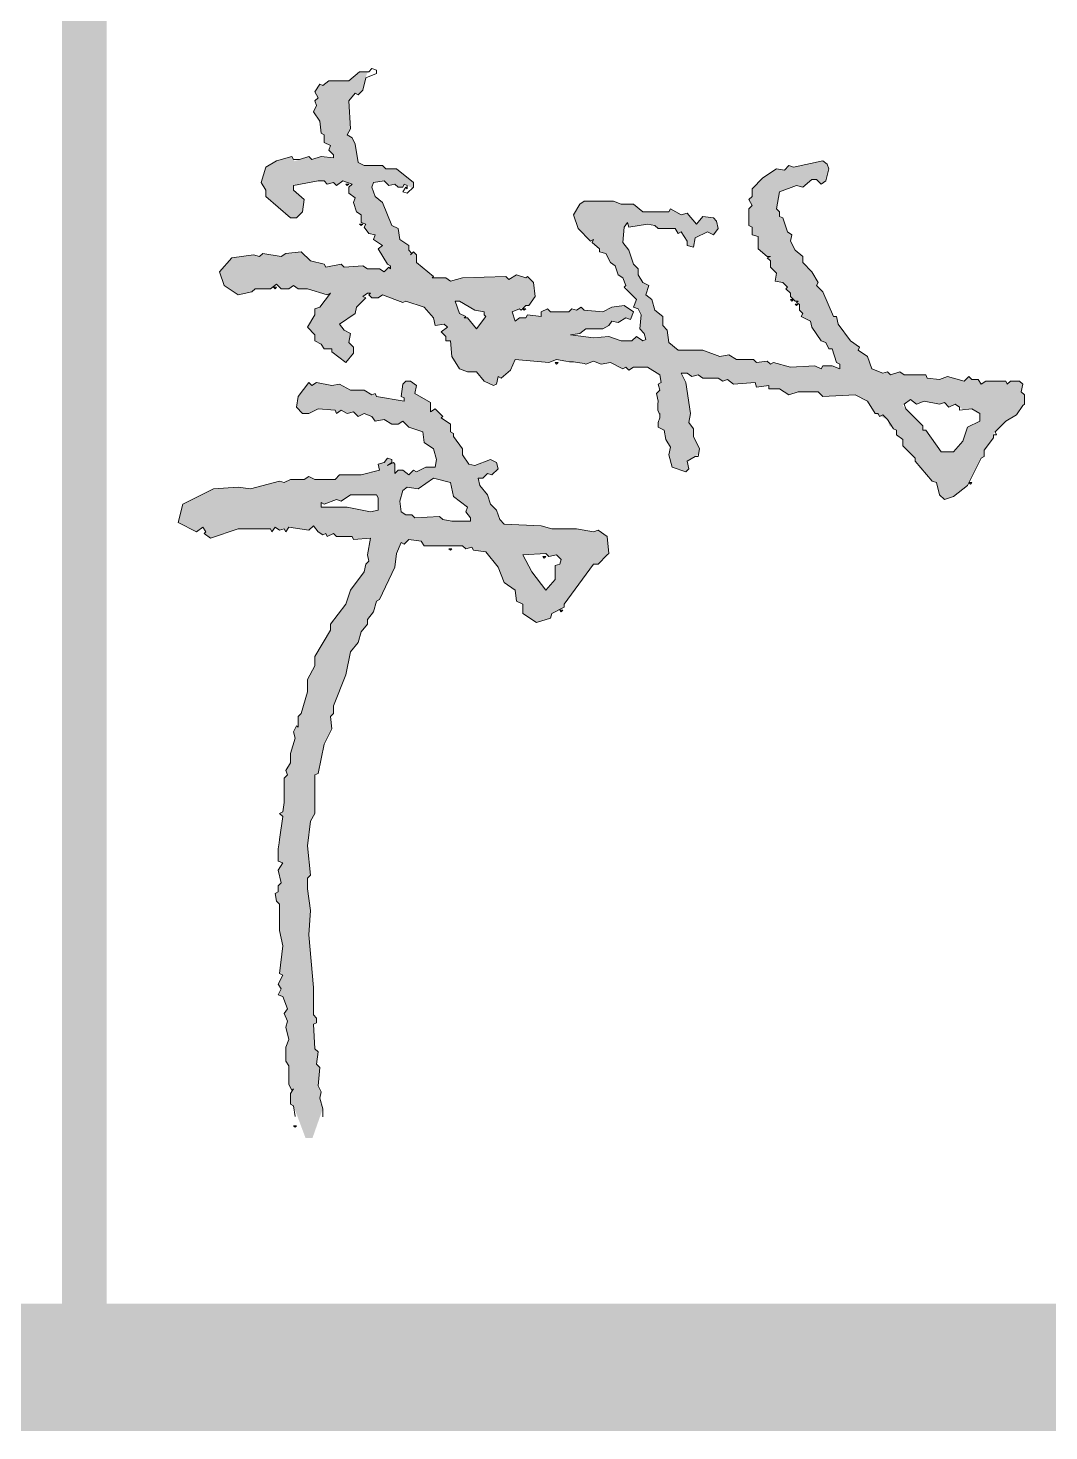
# Model space of a CAD drawing. Extents: x 1188826 to 1909461, y 608442 to 1651179.
# Drawn here: x 1280681 to 1280841.5, y 622321.8 to 622542.3 of the extents above; entities that cross this region are included whole.
import ezdxf

# ---------------------------------------------------------------- set-up
doc = ezdxf.new("R2010")
doc.units = 0
doc.header["$LTSCALE"] = 1000
doc.header["$MEASUREMENT"] = 0
doc.layers.add('图框', color=140, linetype='Continuous')
doc.layers.add('签名', color=7, linetype='Continuous', lineweight=18)

# ---------------------------------------------------------------- blocks, each defined once
blk = doc.blocks.new('tq123')
at = {"layer": '签名'}
h = blk.add_hatch(color=2, dxfattribs=at)
h.dxf.hatch_style = 1
h.paths.add_polyline_path([(-868.5, 7861.6), (-874.5, 7861.6), (-876.9, 7859.1), (-875.7, 7857.9), (-878.1, 7855.5), (-881.8, 7855.5), (-886.6, 7848.3), (-895.1, 7847), (-897.5, 7842.2), (-915.6, 7834.9), (-920.5, 7828.9), (-927.7, 7826.5), (-931.4, 7827.7), (-932.6, 7836.2), (-928.9, 7839.8), (-930.1, 7844.6), (-927.7, 7847), (-927.7, 7850.7), (-930.1, 7851.9), (-926.9, 7858.3), (-927.7, 7859.1), (-931.4, 7859.1), (-942.2, 7845.8), (-942.2, 7837.4), (-944.7, 7834.9), (-944.7, 7820.4), (-947.1, 7815.6), (-961.6, 7813.2), (-966.4, 7810.8), (-968.9, 7807.1), (-973.7, 7809.5), (-995.5, 7808.3), (-1001.5, 7813.2), (-1000.3, 7815.6), (-1003.9, 7819.2), (-1016.8, 7822.4), (-1018.4, 7824.1), (-1018.4, 7816.8), (-1011.2, 7808.3), (-1011.2, 7792.6), (-1007.6, 7787.8), (-1008.8, 7785.4), (-1002.7, 7781.7), (-997.9, 7784.1), (-995.5, 7781.7), (-991.8, 7782.9), (-987, 7780.5), (-979.7, 7785.4), (-970.1, 7786.6), (-968.9, 7789), (-962.8, 7789), (-960.4, 7793.8), (-956.8, 7792.6), (-953.1, 7796.2), (-950.7, 7796.2), (-951.9, 7786.6), (-949.5, 7779.3), (-951.9, 7776.9), (-948.1, 7765.5), (-951.9, 7763.6), (-948.3, 7751.5), (-943.5, 7743), (-931.4, 7739.4), (-925.3, 7743), (-920.5, 7743), (-903.5, 7762.4), (-903.5, 7767.2), (-908.4, 7772), (-918, 7773.3), (-925.3, 7764.8), (-928.9, 7764.8), (-933.3, 7788.2), (-930.1, 7791.4), (-931.4, 7796.2), (-928.9, 7798.7), (-932.6, 7803.5), (-930.1, 7810.8), (-927.7, 7808.3), (-922.9, 7808.3), (-919.3, 7813.2), (-915.6, 7812), (-908.4, 7814.4), (-906, 7818), (-899.9, 7818), (-898.7, 7821.6), (-896.3, 7820.4), (-891.4, 7824.1), (-890.2, 7828.9), (-886.6, 7827.7), (-881.8, 7834.9), (-879.3, 7831.3), (-867.2, 7838.6), (-866, 7841), (-863.6, 7841), (-864.8, 7839.8), (-861.2, 7836.2), (-863.6, 7832.5), (-863.6, 7822.9), (-866, 7819.2), (-864.8, 7804.7), (-867.2, 7802.3), (-864.8, 7790.2), (-867.2, 7789), (-869.7, 7778.1), (-876.9, 7770.8), (-875.7, 7758.7), (-873.3, 7755.1), (-875.7, 7740.6), (-873.3, 7738.2), (-874.5, 7733.3), (-872.1, 7716.4), (-861.2, 7706.7), (-850.3, 7710.4), (-843.1, 7721.2), (-845.5, 7732.1), (-847.9, 7734.6), (-847.9, 7746.6), (-851.5, 7751.5), (-847.9, 7755.1), (-847.9, 7761.2), (-850.3, 7764.8), (-847.9, 7768.4), (-847.9, 7775.7), (-843.1, 7791.4), (-844.3, 7793.8), (-833.4, 7785.4), (-832.2, 7781.7), (-827.3, 7781.7), (-817.7, 7775.7), (-811.6, 7781.7), (-806.8, 7781.7), (-804.3, 7786.6), (-800.7, 7789), (-800.7, 7795), (-798.3, 7795), (-789.8, 7805.9), (-797.1, 7812), (-801.9, 7812), (-805.6, 7808.3), (-812.8, 7809.5), (-815.2, 7804.7), (-820.1, 7801.1), (-828.5, 7813.2), (-833.4, 7814.4), (-840.6, 7821.6), (-841.8, 7819.2), (-844.3, 7822.9), (-844.3, 7825.3), (-843.1, 7824.1), (-840.6, 7826.5), (-840.6, 7831.3), (-843.1, 7834.9), (-837, 7850.7), (-838.2, 7853.1), (-833.4, 7867.6), (-824.9, 7874.9), (-818.9, 7876.1), (-820.1, 7883.3), (-817.7, 7885.8), (-814, 7880.9), (-810.4, 7884.5), (-806.8, 7884.5), (-806.8, 7888.2), (-800, 7888.8), (-799.5, 7889.4), (-799.1, 7888.9), (-794.7, 7889.4), (-785, 7895.4), (-782.6, 7901.5), (-782.6, 7908.7), (-775.3, 7914.8), (-771.7, 7922), (-772.9, 7924.5), (-778.9, 7925.7), (-777.7, 7928.1), (-783.8, 7935.3), (-792.3, 7939), (-789.8, 7965.6), (-792.3, 7971.6), (-790.5, 7982), (-790.5, 7984.7), (-789.3, 7993.2), (-788.6, 7994.6), (-791, 8000.7), (-788.6, 8006.7), (-789.8, 8014), (-785, 8023.6), (-786.2, 8026.1), (-783.8, 8028.5), (-786.2, 8032.1), (-786.2, 8043), (-780.2, 8052.7), (-774.1, 8053.9), (-772.9, 8051.5), (-768.1, 8052.7), (-765.6, 8050.3), (-759.6, 8051.5), (-757.8, 8051.3), (-753, 8051.3), (-748.7, 8052.7), (-748.1, 8052.9), (-744.5, 8052.9), (-742.7, 8051.5), (-739, 8051.5), (-736.6, 8056.3), (-729.4, 8057.5), (-723.3, 8061.1), (-717.3, 8059.9), (-707.6, 8062.4), (-704, 8073.2), (-706.4, 8075.7), (-712.4, 8074.4), (-717.7, 8083.2), (-722.1, 8084.1), (-731.8, 8079.3), (-737.8, 8079.3), (-742.7, 8075.7), (-749.9, 8076.9), (-774.1, 8073.2), (-781.4, 8069.6), (-781.4, 8074.4), (-778.9, 8078.1), (-780.2, 8082.9), (-777.7, 8086.5), (-777.7, 8098.6), (-775.3, 8102.3), (-776.5, 8105.9), (-772.9, 8110.7), (-774.1, 8127.7), (-770.5, 8128.9), (-771.7, 8138.6), (-769.3, 8138.6), (-769.3, 8147), (-764.4, 8154.3), (-766.8, 8161.5), (-766.8, 8177.3), (-763.2, 8180.9), (-764.4, 8206.3), (-759.6, 8216), (-749.9, 8222), (-747.7, 8226), (-745.1, 8231.7), (-740.1, 8233.3), (-736.6, 8239), (-733, 8239), (-729.4, 8243.8), (-724.5, 8243.8), (-714.8, 8253.5), (-712.4, 8253.5), (-696.7, 8266.8), (-695.5, 8270.4), (-685.8, 8272.8), (-682.2, 8276.5), (-684.6, 8283.7), (-693.1, 8294.6), (-714.8, 8305.5), (-716, 8307.9), (-720.9, 8307.9), (-730.6, 8315.2), (-734.2, 8315.2), (-743.9, 8324.8), (-748.7, 8333.3), (-757.8, 8339.4), (-764.4, 8339.4), (-766.8, 8336.9), (-772.9, 8338.1), (-775.3, 8335.7), (-775.3, 8328.5), (-772.9, 8326), (-775.3, 8324.8), (-775.3, 8309.1), (-772.9, 8305.5), (-776.5, 8303.1), (-776.5, 8298.2), (-778.9, 8295.8), (-775.3, 8292.2), (-778.9, 8278.9), (-776.5, 8272.8), (-777.7, 8263.1), (-780.2, 8261.9), (-780.2, 8245), (-782.6, 8241.4), (-780.2, 8234.1), (-782.6, 8231.7), (-781.4, 8228.1), (-785, 8219.6), (-794.7, 8216), (-799.5, 8208.7), (-801.9, 8209.9), (-806.8, 8202.7), (-820.1, 8193), (-826.1, 8191.8), (-826.1, 8189.4), (-845.5, 8180.9), (-850.3, 8176.1), (-852.7, 8177.3), (-861.2, 8172.4), (-868.5, 8165.2), (-873.3, 8165.2), (-878.1, 8159.1), (-885.4, 8155.5), (-890.2, 8156.7), (-892.6, 8153.1), (-903.5, 8149.4), (-904.7, 8147), (-908.4, 8147), (-910.8, 8144.6), (-924.1, 8147), (-928.9, 8160.3), (-927.7, 8165.2), (-933.8, 8172.4), (-933.8, 8176.1), (-930.1, 8179.7), (-932.6, 8183.3), (-942.2, 8185.7), (-945.9, 8184.5), (-948.3, 8180.9), (-943.5, 8157.9), (-944.7, 8154.3), (-941, 8150.7), (-942.2, 8144.6), (-935, 8133.7), (-926.5, 8125.3), (-920.5, 8125.3), (-918, 8122.8), (-913.2, 8125.3), (-910.8, 8122.8), (-897.5, 8122.8), (-896.3, 8125.3), (-890.2, 8125.3), (-889, 8130.1), (-879.3, 8130.1), (-873.3, 8137.3), (-873.3, 8139.8), (-872.1, 8137.3), (-869.7, 8139.8), (-864.8, 8139.8), (-860, 8144.6), (-853.9, 8143.4), (-852.7, 8149.4), (-849.1, 8153.1), (-847.9, 8151.9), (-844.3, 8155.5), (-841.8, 8155.5), (-838.2, 8159.1), (-838.2, 8161.5), (-837, 8160.3), (-835.8, 8162.7), (-831, 8162.7), (-828.5, 8165.2), (-826.1, 8164), (-822.5, 8171.2), (-817.7, 8172.4), (-806.8, 8179.7), (-805.6, 8183.3), (-800.7, 8185.7), (-800.7, 8188.2), (-789.8, 8191.8), (-788.6, 8194.2), (-785, 8194.2), (-787.4, 8188.2), (-787.4, 8180.9), (-785, 8179.7), (-787.4, 8174.8), (-786.2, 8155.5), (-789.8, 8142.2), (-788.6, 8139.8), (-791, 8137.3), (-789.8, 8128.9), (-792.3, 8126.5), (-792.3, 8113.2), (-795.9, 8107.1), (-794.7, 8099.9), (-799.5, 8086.5), (-799.5, 8067.2), (-805.6, 8059.9), (-815.2, 8058.7), (-818.9, 8055.1), (-826.1, 8055.1), (-831, 8049), (-839.4, 8046.6), (-843.1, 8041.8), (-850.3, 8044.2), (-852.7, 8039.4), (-858.8, 8035.7), (-863.6, 8035.7), (-867.2, 8032.1), (-878.1, 8028.5), (-884.2, 8023.6), (-896.3, 8024.9), (-899.9, 8027.3), (-896.3, 8028.5), (-898.7, 8043), (-897.5, 8049), (-895.1, 8051.5), (-895.1, 8064.8), (-891.4, 8067.2), (-892.6, 8069.6), (-885.4, 8074.4), (-881.8, 8074.4), (-880.6, 8079.3), (-887.8, 8080.5), (-892.6, 8090.2), (-890.2, 8095), (-895.1, 8098.6), (-901.1, 8097.4), (-903.5, 8095), (-904.7, 8086.5), (-898.7, 8081.7), (-907.2, 8074.4), (-906, 8069.6), (-910.8, 8061.1), (-908.4, 8059.9), (-908.4, 8039.4), (-914.4, 8032.1), (-914.4, 8022.4), (-916.8, 8016.4), (-916.8, 7993.4), (-914.4, 7989.8), (-906, 7984.9), (-895.1, 7988.6), (-885.4, 7998.2), (-886.6, 8000.7), (-884.2, 7999.5), (-879.3, 8005.5), (-876.9, 8005.5), (-875.7, 8010.3), (-868.5, 8014), (-866, 8017.6), (-858.8, 8020), (-856.4, 8023.6), (-846.3, 8027.7), (-839.4, 8034.5), (-833.4, 8032.1), (-832.2, 8035.7), (-827.3, 8038.2), (-816.4, 8037), (-812.8, 8040.6), (-808, 8041.8), (-806.8, 8039.4), (-810.4, 8034.5), (-806.8, 8030.9), (-806.8, 8022.4), (-810.4, 8012.8), (-809.2, 8000.7), (-811.6, 7982.5), (-812.8, 7989.8), (-816.4, 7994.6), (-816.4, 8007.9), (-818.9, 8012.8), (-822.5, 8015.2), (-821.3, 8020), (-824.9, 8026.1), (-823.7, 8029.7), (-829.7, 8032.1), (-834.6, 8024.9), (-833.4, 8015.2), (-829.7, 8007.9), (-831, 7993.4), (-833.4, 7991), (-831, 7987.4), (-832.2, 7983.7), (-829.7, 7981.3), (-829.7, 7966.8), (-832.2, 7964.4), (-829.7, 7959.5), (-826.1, 7959.5), (-827.3, 7948.7), (-824.9, 7947.4), (-824.9, 7942.6), (-822.5, 7939), (-829.7, 7936.6), (-833.8, 7946.6), (-834.6, 7947.4), (-834.6, 7949.9), (-841.8, 7954.7), (-852.7, 7953.5), (-857.6, 7948.7), (-856.4, 7947.4), (-858.8, 7940.2), (-855.2, 7934.1), (-857.6, 7931.7), (-856.4, 7897.8), (-853.9, 7888.2), (-856.4, 7884.5), (-856.4, 7873.7), (-857.6, 7874.9)])
h.paths.add_polyline_path([(-838.2, 7891.8), (-838.2, 7895.4), (-831, 7907.5), (-829.7, 7914.8), (-827.3, 7914.8), (-826.1, 7916), (-816.4, 7908.7), (-824.9, 7901.5), (-824.9, 7899.1), (-826.1, 7900.3), (-828.5, 7895.4)], flags=16)
h.paths.add_polyline_path([(-760.8, 8249.8), (-757.2, 8254.7), (-759.6, 8260.7), (-757.2, 8272.8), (-758.4, 8276.5), (-754.8, 8280.1), (-757.2, 8284.9), (-752.7, 8291.6), (-753.5, 8298.2), (-749.9, 8304.3), (-743.9, 8304.3), (-739, 8294.6), (-728.1, 8291), (-719.7, 8283.7), (-719.7, 8274), (-736.6, 8261.9), (-736.6, 8259.5), (-740.2, 8259.5), (-756.1, 8243.6)], flags=16)
h = blk.add_hatch(color=2, dxfattribs=at)
h.dxf.hatch_style = 1
h.paths.add_polyline_path([(-670.1, 7853.1), (-672.5, 7849.5), (-681, 7848.3), (-689.4, 7850.7), (-691.9, 7854.3), (-690.6, 7862.8), (-699.1, 7874.9), (-695.5, 7888.2), (-684.6, 7890.6), (-676.1, 7901.5), (-672.5, 7900.3), (-667.7, 7903.9), (-665.2, 7903.9), (-665.2, 7889.4), (-666.5, 7882.1), (-668.9, 7879.7), (-667.7, 7860.3), (-670.1, 7857.9)], flags=16)
h.paths.add_polyline_path([(-673.7, 7831.3), (-672.5, 7825.3), (-676.1, 7807.1), (-676.1, 7786.6), (-679.8, 7786.6), (-678.5, 7789), (-682.2, 7798.7), (-681, 7802.3), (-685.8, 7809.5), (-685.8, 7830.1), (-683.4, 7831.3)], flags=16)
h.paths.add_polyline_path([(-638.6, 7945), (-639.8, 7963.2), (-637.4, 7965.6), (-638.6, 7971.6), (-636.2, 7974.1), (-635, 7975.3), (-631.4, 7974.1), (-630.2, 7970.4), (-619.3, 7970.4), (-610.8, 7963.2), (-625.3, 7952.3)], flags=16)
h.paths.add_polyline_path([(-637.4, 7960.7), (-637.4, 7963.2), (-636.2, 7962)], flags=0)
h.paths.add_polyline_path([(-180.2, 7774.3), (-180.2, 7779.7), (-203.2, 7787.8), (-211.6, 7785.4), (-216.5, 7786.6), (-221.3, 7784.1), (-235.8, 7785.4), (-238.3, 7782.9), (-247.9, 7784.1), (-250.4, 7781.7), (-269.7, 7780.5), (-270.9, 7782.9), (-274.5, 7782.9), (-277, 7780.5), (-298.7, 7780.5), (-339.9, 7776.9), (-359.2, 7778.1), (-376.1, 7775.7), (-384.6, 7775.7), (-387, 7778.1), (-410, 7775.7), (-429.4, 7778.1), (-435.4, 7781.7), (-465.7, 7781.7), (-466.9, 7784.1), (-489.9, 7789), (-501.9, 7795), (-511.6, 7793.8), (-514, 7796.2), (-520.1, 7796.2), (-544.3, 7805.9), (-562.4, 7809.5), (-569.7, 7815.6), (-578.2, 7818), (-584.2, 7822.9), (-587.8, 7822.9), (-593.9, 7827.7), (-602.3, 7830.1), (-603.6, 7832.5), (-629, 7844.6), (-639.8, 7845.8), (-648.3, 7849.5), (-647.1, 7851.9), (-650.7, 7855.5), (-649.5, 7865.2), (-645.9, 7867.6), (-645.9, 7897.8), (-643.5, 7900.3), (-644.7, 7905.1), (-642.3, 7906.3), (-641.1, 7916), (-629, 7925.7), (-616.9, 7930.5), (-610.8, 7939), (-602.3, 7940.2), (-599.9, 7945), (-592.7, 7945), (-585.4, 7955.9), (-589, 7966.8), (-592.7, 7968), (-597.5, 7977.7), (-599.9, 7977.7), (-631.4, 8000.7), (-631.4, 8004.3), (-639.8, 8012.8), (-653.1, 8011.5), (-658, 8004.3), (-656.8, 8000.7), (-659.2, 7987.4), (-659.2, 7968), (-661.6, 7959.5), (-662.8, 7930.5), (-666.5, 7926.9), (-673.7, 7924.5), (-678.5, 7919.6), (-685.8, 7917.2), (-693.1, 7911.2), (-699.1, 7909.9), (-699.1, 7913.6), (-702.7, 7917.2), (-701.5, 7920.8), (-706.4, 7925.7), (-711.2, 7924.5), (-713.6, 7919.6), (-708.8, 7907.5), (-710, 7902.7), (-717.3, 7897.8), (-722.1, 7897.8), (-731.8, 7890.6), (-734.2, 7890.6), (-735.4, 7888.2), (-741.4, 7888.2), (-746.3, 7880.9), (-747.5, 7882.1), (-753.5, 7876.1), (-751.1, 7872.4), (-758.4, 7872.4), (-765.6, 7860.3), (-771.7, 7861.6), (-775.3, 7856.7), (-775.3, 7853.1), (-772.9, 7850.7), (-763.2, 7849.5), (-762, 7851.9), (-759.6, 7851.9), (-763.2, 7830.1), (-765.6, 7828.9), (-764.4, 7826.5), (-768.1, 7820.4), (-768.1, 7809.5), (-772.9, 7801.1), (-771.7, 7795), (-774.1, 7782.9), (-771.7, 7779.3), (-774.1, 7776.9), (-763.2, 7768.4), (-754.8, 7767.2), (-749.9, 7772), (-749.9, 7776.9), (-753.5, 7784.1), (-752.3, 7797.5), (-749.9, 7798.7), (-752.3, 7802.3), (-749.9, 7807.1), (-751.1, 7812), (-747.5, 7815.6), (-749.9, 7820.4), (-747.5, 7826.5), (-743.9, 7828.9), (-745.1, 7836.2), (-741.4, 7842.2), (-741.4, 7847), (-743.9, 7850.7), (-739, 7855.5), (-735.4, 7866.4), (-726.9, 7867.6), (-722.1, 7874.9), (-713.6, 7877.3), (-707.6, 7876.1), (-707.6, 7868.8), (-704, 7861.6), (-705.2, 7859.1), (-701.5, 7855.5), (-705.2, 7850.7), (-705.2, 7847), (-702.7, 7844.6), (-710, 7844.6), (-711.2, 7843.4), (-708.8, 7838.6), (-711.2, 7842.2), (-713.6, 7842.2), (-714.8, 7838.6), (-711.2, 7836.2), (-710, 7831.3), (-705.2, 7832.5), (-701.5, 7818), (-701.5, 7801.1), (-697.9, 7797.5), (-697.9, 7781.7), (-700.3, 7776.9), (-697.9, 7773.3), (-697.9, 7762.4), (-695.5, 7757.5), (-696.7, 7753.9), (-690.6, 7730.9), (-691.9, 7721.2), (-690.6, 7701.9), (-678.5, 7677.7), (-664, 7674.1), (-656.8, 7688.6), (-660.4, 7693.4), (-656.8, 7695.8), (-655.6, 7694.6), (-651.9, 7699.5), (-659.2, 7721.2), (-659.2, 7746.6), (-656.8, 7747.9), (-660.4, 7750.3), (-658, 7753.9), (-659.2, 7757.5), (-656.8, 7758.7), (-660.4, 7761.2), (-658, 7776.9), (-661.6, 7780.5), (-656.8, 7784.1), (-654.4, 7787.8), (-655.6, 7790.2), (-653.1, 7791.4), (-655.6, 7796.2), (-653.1, 7798.7), (-653.1, 7810.8), (-650.7, 7812), (-651.9, 7825.3), (-638.6, 7822.9), (-633.8, 7824.1), (-631.4, 7821.6), (-625.3, 7820.4), (-610.8, 7809.5), (-599.9, 7805.9), (-584.2, 7793.8), (-579.4, 7793.8), (-558.8, 7781.7), (-551.5, 7781.7), (-540.7, 7775.7), (-531, 7775.7), (-514, 7770.8), (-511.6, 7768.4), (-503.2, 7768.4), (-504.4, 7767.2), (-499.5, 7764.8), (-494.7, 7766), (-482.6, 7762.4), (-475.3, 7762.4), (-469.3, 7758.7), (-465.7, 7760), (-463.2, 7757.5), (-443.9, 7757.5), (-436.6, 7756.3), (-435.4, 7753.9), (-433, 7756.3), (-414.9, 7753.9), (-411.5, 7753.3), (-407.6, 7752.7), (-397.9, 7752.7), (-396.7, 7756.3), (-390.7, 7752.7), (-381, 7755.1), (-378.6, 7752.7), (-373.7, 7752.7), (-372.5, 7750.3), (-366.5, 7751.5), (-364.1, 7753.9), (-343.5, 7753.9), (-331.4, 7756.3), (-309.6, 7753.9), (-308.4, 7756.3), (-301.2, 7752.7), (-297.5, 7755.1), (-292.7, 7752.7), (-291.5, 7756.3), (-281.8, 7760), (-278.2, 7757.5), (-272.1, 7760), (-267.3, 7758.7), (-257.6, 7761.2), (-251.6, 7758.7), (-240.7, 7758.7), (-237, 7761.2), (-222.5, 7761.2), (-217.7, 7763.6), (-218.9, 7764.8), (-215.3, 7762.4), (-206.8, 7762.4), (-205.6, 7764.8)])
at = {"layer": '图框', "const_width": 35}
blk.add_lwpolyline([(-6995.1, 7600.3), (4.9, 7600.3)], dxfattribs=at)
at = {"layer": '签名', "color": 2, "elevation": 9704994.5}
for points in [[(-756, 8338.1), (-757.2, 8339.4), (-764.4, 8339.4), (-766.8, 8336.9), (-772.9, 8338.1), (-775.3, 8335.7), (-775.3, 8328.5), (-772.9, 8326), (-775.3, 8324.8), (-775.3, 8309.1), (-772.9, 8305.5), (-776.5, 8303.1), (-776.5, 8298.2), (-778.9, 8295.8), (-775.3, 8292.2), (-778.9, 8278.9), (-776.5, 8272.8), (-777.7, 8263.1), (-780.2, 8261.9), (-780.2, 8245), (-782.6, 8241.4), (-780.2, 8234.1), (-782.6, 8231.7), (-781.4, 8228.1), (-785, 8219.6), (-794.7, 8216), (-799.5, 8208.7), (-801.9, 8209.9), (-806.8, 8202.7), (-820.1, 8193), (-826.1, 8191.8), (-826.1, 8189.4), (-845.5, 8180.9), (-850.3, 8176.1), (-852.7, 8177.3), (-861.2, 8172.4), (-868.5, 8165.2), (-873.3, 8165.2), (-878.1, 8159.1), (-885.4, 8155.5), (-890.2, 8156.7), (-892.6, 8153.1), (-903.5, 8149.4), (-904.7, 8147), (-908.4, 8147), (-910.8, 8144.6), (-924.1, 8147), (-928.9, 8160.3), (-927.7, 8165.2), (-933.8, 8172.4), (-933.8, 8176.1), (-930.1, 8179.7), (-932.6, 8183.3), (-942.2, 8185.7), (-945.9, 8184.5), (-948.3, 8180.9), (-943.5, 8157.9), (-944.7, 8154.3), (-941, 8150.7), (-942.2, 8144.6), (-935, 8133.7), (-926.5, 8125.3), (-920.5, 8125.3), (-918, 8122.8), (-913.2, 8125.3), (-910.8, 8122.8), (-897.5, 8122.8), (-896.3, 8125.3), (-890.2, 8125.3), (-889, 8130.1), (-879.3, 8130.1), (-873.3, 8137.3), (-873.3, 8139.8), (-872.1, 8137.3), (-869.7, 8139.8), (-864.8, 8139.8), (-860, 8144.6), (-853.9, 8143.4), (-852.7, 8149.4), (-849.1, 8153.1), (-847.9, 8151.9), (-844.3, 8155.5), (-841.8, 8155.5), (-838.2, 8159.1), (-838.2, 8161.5), (-837, 8160.3), (-835.8, 8162.7), (-831, 8162.7), (-828.5, 8165.2), (-826.1, 8164), (-822.5, 8171.2), (-817.7, 8172.4), (-806.8, 8179.7), (-805.6, 8183.3), (-800.7, 8185.7), (-800.7, 8188.2), (-789.8, 8191.8), (-788.6, 8194.2), (-785, 8194.2), (-787.4, 8188.2), (-787.4, 8180.9), (-785, 8179.7), (-787.4, 8174.8), (-786.2, 8155.5), (-789.8, 8142.2), (-788.6, 8139.8), (-791, 8137.3), (-789.8, 8128.9), (-792.3, 8126.5), (-792.3, 8113.2), (-795.9, 8107.1), (-794.7, 8099.9), (-799.5, 8086.5), (-799.5, 8067.2), (-805.6, 8059.9), (-815.2, 8058.7), (-818.9, 8055.1), (-826.1, 8055.1), (-831, 8049), (-839.4, 8046.6), (-843.1, 8041.8), (-850.3, 8044.2), (-852.7, 8039.4), (-858.8, 8035.7), (-863.6, 8035.7), (-867.2, 8032.1), (-878.1, 8028.5), (-884.2, 8023.6), (-896.3, 8024.9), (-899.9, 8027.3), (-896.3, 8028.5), (-898.7, 8043), (-897.5, 8049), (-895.1, 8051.5), (-895.1, 8064.8), (-891.4, 8067.2), (-892.6, 8069.6), (-885.4, 8074.4), (-881.8, 8074.4), (-880.6, 8079.3), (-887.8, 8080.5), (-892.6, 8090.2), (-890.2, 8095), (-895.1, 8098.6), (-901.1, 8097.4), (-903.5, 8095), (-904.7, 8086.5), (-898.7, 8081.7), (-907.2, 8074.4), (-906, 8069.6), (-910.8, 8061.1), (-908.4, 8059.9), (-908.4, 8039.4), (-914.4, 8032.1), (-914.4, 8022.4), (-916.8, 8016.4), (-916.8, 7993.4), (-914.4, 7989.8), (-906, 7984.9), (-895.1, 7988.6), (-885.4, 7998.2), (-886.6, 8000.7), (-884.2, 7999.5), (-879.3, 8005.5), (-876.9, 8005.5), (-875.7, 8010.3), (-868.5, 8014), (-866, 8017.6), (-858.8, 8020), (-856.4, 8023.6), (-850.3, 8026.1), (-849.1, 8024.9), (-839.4, 8034.5), (-833.4, 8032.1), (-832.2, 8035.7), (-827.3, 8038.2), (-816.4, 8037), (-812.8, 8040.6), (-808, 8041.8), (-806.8, 8039.4), (-810.4, 8034.5), (-806.8, 8030.9), (-806.8, 8022.4), (-810.4, 8012.8), (-809.2, 8000.7), (-811.6, 7982.5), (-812.8, 7989.8), (-816.4, 7994.6), (-816.4, 8007.9), (-818.9, 8012.8), (-822.5, 8015.2), (-821.3, 8020), (-824.9, 8026.1), (-823.7, 8029.7), (-829.7, 8032.1), (-834.6, 8024.9), (-833.4, 8015.2), (-829.7, 8007.9), (-831, 7993.4), (-833.4, 7991), (-831, 7987.4), (-832.2, 7983.7), (-829.7, 7981.3), (-829.7, 7966.8), (-832.2, 7964.4), (-829.7, 7959.5), (-826.1, 7959.5), (-827.3, 7948.7), (-824.9, 7947.4), (-824.9, 7942.6), (-822.5, 7939), (-829.7, 7936.6), (-832.2, 7942.6), (-831, 7943.8), (-834.6, 7947.4), (-834.6, 7949.9), (-841.8, 7954.7), (-852.7, 7953.5), (-857.6, 7948.7), (-856.4, 7947.4), (-858.8, 7940.2), (-855.2, 7934.1), (-857.6, 7931.7), (-856.4, 7897.8), (-853.9, 7888.2), (-856.4, 7884.5), (-856.4, 7873.7), (-857.6, 7874.9), (-868.5, 7861.6), (-874.5, 7861.6), (-876.9, 7859.1), (-874.5, 7856.7), (-875.7, 7857.9), (-878.1, 7855.5), (-881.8, 7855.5), (-886.6, 7848.3), (-895.1, 7847), (-897.5, 7842.2), (-915.6, 7834.9), (-920.5, 7828.9), (-927.7, 7826.5), (-931.4, 7827.7), (-932.6, 7836.2), (-928.9, 7839.8), (-930.1, 7844.6), (-927.7, 7847), (-927.7, 7850.7), (-930.1, 7851.9), (-928.9, 7854.3), (-926.5, 7854.3), (-927.7, 7853.1), (-924.1, 7850.7), (-922.9, 7854.3), (-927.7, 7859.1), (-931.4, 7859.1), (-942.2, 7845.8), (-942.2, 7837.4), (-944.7, 7834.9), (-944.7, 7820.4), (-947.1, 7815.6), (-961.6, 7813.2), (-966.4, 7810.8), (-968.9, 7807.1), (-973.7, 7809.5), (-995.5, 7808.3), (-1001.5, 7813.2), (-1000.3, 7815.6), (-1003.9, 7819.2), (-1013.6, 7821.6), (-1017.2, 7830.1), (-1019.7, 7830.1), (-1020.9, 7826.5), (-1018.4, 7824.1), (-1018.4, 7816.8), (-1011.2, 7808.3), (-1011.2, 7792.6), (-1007.6, 7787.8), (-1008.8, 7785.4), (-1002.7, 7781.7), (-997.9, 7784.1), (-995.5, 7781.7), (-991.8, 7782.9), (-987, 7780.5), (-979.7, 7785.4), (-970.1, 7786.6), (-968.9, 7789), (-962.8, 7789), (-960.4, 7793.8), (-956.8, 7792.6), (-953.1, 7796.2), (-950.7, 7796.2), (-951.9, 7786.6), (-949.5, 7779.3), (-951.9, 7776.9), (-949.5, 7769.6), (-949.5, 7764.8), (-951.9, 7763.6), (-948.3, 7751.5), (-943.5, 7743), (-931.4, 7739.4), (-925.3, 7743), (-920.5, 7743), (-903.5, 7762.4), (-903.5, 7767.2), (-908.4, 7772), (-918, 7773.3), (-925.3, 7764.8), (-928.9, 7764.8), (-932.6, 7784.1), (-932.6, 7789), (-930.1, 7791.4), (-931.4, 7796.2), (-928.9, 7798.7), (-932.6, 7803.5), (-930.1, 7810.8), (-927.7, 7808.3), (-922.9, 7808.3), (-919.3, 7813.2), (-915.6, 7812), (-908.4, 7814.4), (-906, 7818), (-899.9, 7818), (-898.7, 7821.6), (-896.3, 7820.4), (-891.4, 7824.1), (-890.2, 7828.9), (-886.6, 7827.7), (-881.8, 7834.9), (-879.3, 7831.3), (-867.2, 7838.6), (-866, 7841), (-863.6, 7841), (-864.8, 7839.8), (-861.2, 7836.2), (-863.6, 7832.5), (-863.6, 7822.9), (-866, 7819.2), (-864.8, 7804.7), (-867.2, 7802.3), (-864.8, 7790.2), (-867.2, 7789), (-869.7, 7778.1), (-876.9, 7770.8), (-875.7, 7758.7), (-873.3, 7755.1), (-875.7, 7740.6), (-873.3, 7738.2), (-874.5, 7733.3), (-872.1, 7716.4), (-861.2, 7706.7), (-850.3, 7710.4), (-843.1, 7721.2), (-845.5, 7732.1), (-847.9, 7734.6), (-847.9, 7746.6), (-851.5, 7751.5), (-847.9, 7755.1), (-847.9, 7761.2), (-850.3, 7764.8), (-847.9, 7768.4), (-847.9, 7775.7), (-843.1, 7791.4), (-844.3, 7793.8), (-833.4, 7785.4), (-832.2, 7781.7), (-827.3, 7781.7), (-817.7, 7775.7), (-811.6, 7781.7), (-806.8, 7781.7), (-804.3, 7786.6), (-800.7, 7789), (-800.7, 7795), (-798.3, 7795), (-789.8, 7805.9), (-797.1, 7812), (-801.9, 7812), (-805.6, 7808.3), (-812.8, 7809.5), (-815.2, 7804.7), (-820.1, 7801.1), (-828.5, 7813.2), (-833.4, 7814.4), (-840.6, 7821.6), (-841.8, 7819.2), (-844.3, 7822.9), (-844.3, 7825.3), (-843.1, 7824.1), (-840.6, 7826.5), (-840.6, 7831.3), (-843.1, 7834.9), (-837, 7850.7), (-838.2, 7853.1), (-833.4, 7867.6), (-824.9, 7874.9), (-818.9, 7876.1), (-820.1, 7883.3), (-817.7, 7885.8), (-814, 7880.9), (-810.4, 7884.5), (-806.8, 7884.5), (-806.8, 7888.2), (-794.7, 7889.4), (-785, 7895.4), (-782.6, 7901.5), (-782.6, 7908.7), (-775.3, 7914.8), (-771.7, 7922), (-772.9, 7924.5), (-778.9, 7925.7), (-777.7, 7928.1), (-783.8, 7935.3), (-792.3, 7939), (-789.8, 7965.6), (-792.3, 7971.6), (-791, 7978.9), (-790.4, 7981.9), (-790.4, 7984.9), (-789.2, 7993.4), (-788.6, 7994.6), (-791, 8000.7), (-788.6, 8006.7), (-789.8, 8014), (-785, 8023.6), (-786.2, 8026.1), (-783.8, 8028.5), (-786.2, 8032.1), (-786.2, 8043), (-780.2, 8052.7), (-774.1, 8053.9), (-772.9, 8051.5), (-768.1, 8052.7), (-765.6, 8050.3), (-759.6, 8051.5), (-757.2, 8051.3), (-752.3, 8051.3), (-748.7, 8052.7), (-749.9, 8052.9), (-746.3, 8052.9), (-742.7, 8051.5), (-739, 8051.5), (-736.6, 8056.3), (-729.4, 8057.5), (-723.3, 8061.1), (-717.3, 8059.9), (-707.6, 8062.4), (-704, 8073.2), (-706.4, 8075.7), (-712.4, 8074.4), (-716, 8080.5), (-716, 8082.9), (-722.1, 8084.1), (-731.8, 8079.3), (-737.8, 8079.3), (-742.7, 8075.7), (-749.9, 8076.9), (-774.1, 8073.2), (-781.4, 8069.6), (-781.4, 8074.4), (-778.9, 8078.1), (-780.2, 8082.9), (-777.7, 8086.5), (-777.7, 8098.6), (-775.3, 8102.3), (-776.5, 8105.9), (-772.9, 8110.7), (-774.1, 8127.7), (-770.5, 8128.9), (-771.7, 8138.6), (-769.3, 8138.6), (-769.3, 8147), (-764.4, 8154.3), (-766.8, 8161.5), (-766.8, 8177.3), (-763.2, 8180.9), (-764.4, 8206.3), (-759.6, 8216), (-749.9, 8222), (-749.9, 8224.4), (-747.5, 8225.6), (-748.7, 8228.1), (-745.1, 8231.7), (-737.8, 8236.4), (-736.6, 8239), (-733, 8239), (-729.4, 8243.8), (-724.5, 8243.8), (-714.8, 8253.5), (-712.4, 8253.5), (-696.7, 8266.8), (-695.5, 8270.4), (-685.8, 8272.8), (-682.2, 8276.5), (-684.6, 8283.7), (-693.1, 8294.6), (-714.8, 8305.5), (-716, 8307.9), (-720.9, 8307.9), (-730.6, 8315.2), (-733, 8315.2), (-733, 8317.6), (-735.4, 8316.4), (-743.9, 8324.8), (-748.7, 8333.3), (-756, 8338.1)], [(-749.9, 8304.3), (-743.9, 8304.3), (-739, 8294.6), (-728.1, 8291), (-719.7, 8283.7), (-719.7, 8274), (-736.6, 8261.9), (-736.6, 8259.5), (-740.2, 8259.5), (-753.5, 8246.2), (-757.2, 8245), (-760.8, 8249.8), (-757.2, 8254.7), (-759.6, 8260.7), (-757.2, 8272.8), (-758.4, 8276.5), (-754.8, 8280.1), (-757.2, 8284.9), (-754.8, 8288.5), (-752.3, 8288.5), (-753.5, 8298.2), (-749.9, 8304.3)], [(-694.3, 8297), (-695.5, 8298.2), (-695.5, 8295.8), (-694.3, 8297)], [(-834.6, 8160.3), (-835.8, 8161.5), (-835.8, 8159.1), (-834.6, 8160.3)], [(-838.2, 8156.7), (-839.4, 8157.9), (-839.4, 8155.5), (-838.2, 8156.7)], [(-638.6, 8011.5), (-639.8, 8012.8), (-653.1, 8011.5), (-658, 8004.3), (-656.8, 8000.7), (-659.2, 7987.4), (-659.2, 7968), (-661.6, 7959.5), (-662.8, 7930.5), (-666.5, 7926.9), (-673.7, 7924.5), (-678.5, 7919.6), (-685.8, 7917.2), (-693.1, 7911.2), (-699.1, 7909.9), (-699.1, 7913.6), (-702.7, 7917.2), (-701.5, 7920.8), (-706.4, 7925.7), (-711.2, 7924.5), (-713.6, 7919.6), (-708.8, 7907.5), (-710, 7902.7), (-717.3, 7897.8), (-722.1, 7897.8), (-731.8, 7890.6), (-734.2, 7890.6), (-735.4, 7888.2), (-741.4, 7888.2), (-746.3, 7880.9), (-747.5, 7882.1), (-753.5, 7876.1), (-751.1, 7872.4), (-758.4, 7872.4), (-765.6, 7860.3), (-771.7, 7861.6), (-775.3, 7856.7), (-775.3, 7853.1), (-772.9, 7850.7), (-763.2, 7849.5), (-762, 7851.9), (-759.6, 7851.9), (-763.2, 7830.1), (-765.6, 7828.9), (-764.4, 7826.5), (-768.1, 7820.4), (-768.1, 7809.5), (-772.9, 7801.1), (-771.7, 7795), (-774.1, 7782.9), (-771.7, 7779.3), (-774.1, 7776.9), (-763.2, 7768.4), (-754.8, 7767.2), (-749.9, 7772), (-749.9, 7776.9), (-753.5, 7784.1), (-752.3, 7797.5), (-749.9, 7798.7), (-752.3, 7802.3), (-749.9, 7807.1), (-751.1, 7812), (-747.5, 7815.6), (-749.9, 7820.4), (-747.5, 7826.5), (-743.9, 7828.9), (-745.1, 7836.2), (-741.4, 7842.2), (-741.4, 7847), (-743.9, 7850.7), (-739, 7855.5), (-735.4, 7866.4), (-726.9, 7867.6), (-722.1, 7874.9), (-713.6, 7877.3), (-707.6, 7876.1), (-707.6, 7868.8), (-704, 7861.6), (-705.2, 7859.1), (-701.5, 7855.5), (-705.2, 7850.7), (-705.2, 7847), (-702.7, 7844.6), (-710, 7844.6), (-711.2, 7843.4), (-708.8, 7838.6), (-711.2, 7842.2), (-713.6, 7842.2), (-714.8, 7838.6), (-711.2, 7836.2), (-710, 7831.3), (-705.2, 7832.5), (-701.5, 7818), (-701.5, 7801.1), (-697.9, 7797.5), (-697.9, 7781.7), (-700.3, 7776.9), (-697.9, 7773.3), (-697.9, 7762.4), (-695.5, 7757.5), (-696.7, 7753.9), (-690.6, 7730.9), (-691.9, 7721.2), (-690.6, 7701.9), (-678.5, 7677.7), (-664, 7674.1), (-656.8, 7688.6), (-660.4, 7693.4), (-656.8, 7695.8), (-655.6, 7694.6), (-651.9, 7699.5), (-659.2, 7721.2), (-659.2, 7746.6), (-656.8, 7747.9), (-660.4, 7750.3), (-658, 7753.9), (-659.2, 7757.5), (-656.8, 7758.7), (-660.4, 7761.2), (-658, 7776.9), (-661.6, 7780.5), (-656.8, 7784.1), (-654.4, 7787.8), (-655.6, 7790.2), (-653.1, 7791.4), (-655.6, 7796.2), (-653.1, 7798.7), (-653.1, 7810.8), (-650.7, 7812), (-651.9, 7825.3), (-638.6, 7822.9), (-633.8, 7824.1), (-631.4, 7821.6), (-625.3, 7820.4), (-610.8, 7809.5), (-599.9, 7805.9), (-584.2, 7793.8), (-579.4, 7793.8), (-558.8, 7781.7), (-551.5, 7781.7), (-540.7, 7775.7), (-531, 7775.7), (-514, 7770.8), (-511.6, 7768.4), (-503.2, 7768.4), (-504.4, 7767.2), (-499.5, 7764.8), (-494.7, 7766), (-482.6, 7762.4), (-475.3, 7762.4), (-469.3, 7758.7), (-465.7, 7760), (-463.2, 7757.5), (-443.9, 7757.5), (-436.6, 7756.3), (-435.4, 7753.9), (-433, 7756.3), (-414.9, 7753.9), (-412.4, 7753.5), (-407.6, 7752.7), (-397.9, 7752.7), (-396.7, 7756.3), (-390.7, 7752.7), (-381, 7755.1), (-378.6, 7752.7), (-373.7, 7752.7), (-372.5, 7750.3), (-366.5, 7751.5), (-364.1, 7753.9), (-343.5, 7753.9), (-331.4, 7756.3), (-309.6, 7753.9), (-308.4, 7756.3), (-301.2, 7752.7), (-297.5, 7755.1), (-292.7, 7752.7), (-291.5, 7756.3), (-281.8, 7760), (-278.2, 7757.5), (-272.1, 7760), (-267.3, 7758.7), (-257.6, 7761.2), (-251.6, 7758.7), (-240.7, 7758.7), (-237, 7761.2), (-222.5, 7761.2), (-217.7, 7763.6), (-218.9, 7764.8), (-215.3, 7762.4), (-206.8, 7762.4), (-205.6, 7764.8), (-197.1, 7766.2)], [(-197, 7787.8), (-203.2, 7787.8), (-211.6, 7785.4), (-216.5, 7786.6), (-221.3, 7784.1), (-235.8, 7785.4), (-238.3, 7782.9), (-247.9, 7784.1), (-250.4, 7781.7), (-269.7, 7780.5), (-270.9, 7782.9), (-274.5, 7782.9), (-277, 7780.5), (-298.7, 7780.5), (-339.9, 7776.9), (-359.2, 7778.1), (-376.1, 7775.7), (-384.6, 7775.7), (-387, 7778.1), (-410, 7775.7), (-429.4, 7778.1), (-435.4, 7781.7), (-465.7, 7781.7), (-466.9, 7784.1), (-489.9, 7789), (-501.9, 7795), (-511.6, 7793.8), (-514, 7796.2), (-520.1, 7796.2), (-544.3, 7805.9), (-562.4, 7809.5), (-569.7, 7815.6), (-578.2, 7818), (-584.2, 7822.9), (-587.8, 7822.9), (-593.9, 7827.7), (-602.3, 7830.1), (-603.6, 7832.5), (-629, 7844.6), (-639.8, 7845.8), (-648.3, 7849.5), (-647.1, 7851.9), (-650.7, 7855.5), (-649.5, 7865.2), (-645.9, 7867.6), (-645.9, 7897.8), (-643.5, 7900.3), (-644.7, 7905.1), (-642.3, 7906.3), (-641.1, 7916), (-629, 7925.7), (-616.9, 7930.5), (-610.8, 7939), (-602.3, 7940.2), (-599.9, 7945), (-592.7, 7945), (-585.4, 7955.9), (-589, 7966.8), (-592.7, 7968), (-597.5, 7977.7), (-599.9, 7977.7), (-631.4, 8000.7), (-631.4, 8004.3), (-638.6, 8011.5)], [(-636.2, 7974.1), (-635, 7975.3), (-631.4, 7974.1), (-630.2, 7970.4), (-619.3, 7970.4), (-610.8, 7963.2), (-625.3, 7952.3), (-638.6, 7945), (-639.8, 7963.2), (-637.4, 7965.6), (-638.6, 7971.6), (-636.2, 7974.1)], [(-593.9, 7975.3), (-595.1, 7976.5), (-595.1, 7974.1), (-593.9, 7975.3)], [(-788.6, 7971.6), (-789.8, 7972.8), (-789.8, 7970.4), (-788.6, 7971.6)], [(-636.2, 7962), (-637.4, 7963.2), (-637.4, 7960.7), (-636.2, 7962)], [(-831, 7946.2), (-832.2, 7947.4), (-832.2, 7945), (-831, 7946.2)], [(-829.7, 7914.8), (-827.3, 7914.8), (-826.1, 7916), (-816.4, 7908.7), (-824.9, 7901.5), (-824.9, 7899.1), (-826.1, 7900.3), (-828.5, 7895.4), (-838.2, 7891.8), (-838.2, 7895.4), (-831, 7907.5), (-829.7, 7914.8)], [(-667.7, 7903.9), (-665.2, 7903.9), (-665.2, 7889.4), (-666.5, 7882.1), (-668.9, 7879.7), (-667.7, 7860.3), (-670.1, 7857.9), (-670.1, 7853.1), (-672.5, 7849.5), (-681, 7848.3), (-689.4, 7850.7), (-691.9, 7854.3), (-690.6, 7862.8), (-699.1, 7874.9), (-695.5, 7888.2), (-684.6, 7890.6), (-676.1, 7901.5), (-672.5, 7900.3), (-667.7, 7903.9)], [(-642.3, 7888.2), (-643.5, 7889.4), (-643.5, 7887), (-642.3, 7888.2)], [(-683.4, 7831.3), (-673.7, 7831.3), (-672.5, 7825.3), (-676.1, 7807.1), (-676.1, 7786.6), (-679.8, 7786.6), (-678.5, 7789), (-682.2, 7798.7), (-681, 7802.3), (-685.8, 7809.5), (-685.8, 7830.1), (-683.4, 7831.3)], [(-897.5, 7818), (-898.7, 7819.2), (-898.7, 7816.8), (-897.5, 7818)], [(-928.9, 7807.1), (-930.1, 7808.3), (-930.1, 7805.9), (-928.9, 7807.1)], [(-188.7, 7766), (-189.9, 7767.2), (-189.9, 7764.8), (-188.7, 7766)], [(-847.9, 7750.3), (-849.1, 7751.5), (-849.1, 7749.1), (-847.9, 7750.3)]]:
    blk.add_lwpolyline(points, dxfattribs=at)

msp = doc.modelspace()

# ---------------------------------------------------------------- linework, layer by layer
at = {"layer": '图框', "const_width": 20}
msp.add_lwpolyline([(1279169.76, 642651.78), (1279169.76, 622331.78), (1290649.76, 622331.78), (1290649.76, 642651.78)], close=True, dxfattribs=at)

# ---------------------------------------------------------------- block references
at = {"xscale": 0.2, "yscale": 0.2, "zscale": 0.2, "rotation": 270}
msp.add_blockref('tq123', (1279169.76, 622331.78), dxfattribs=at)

doc.saveas('drawing.dxf')
